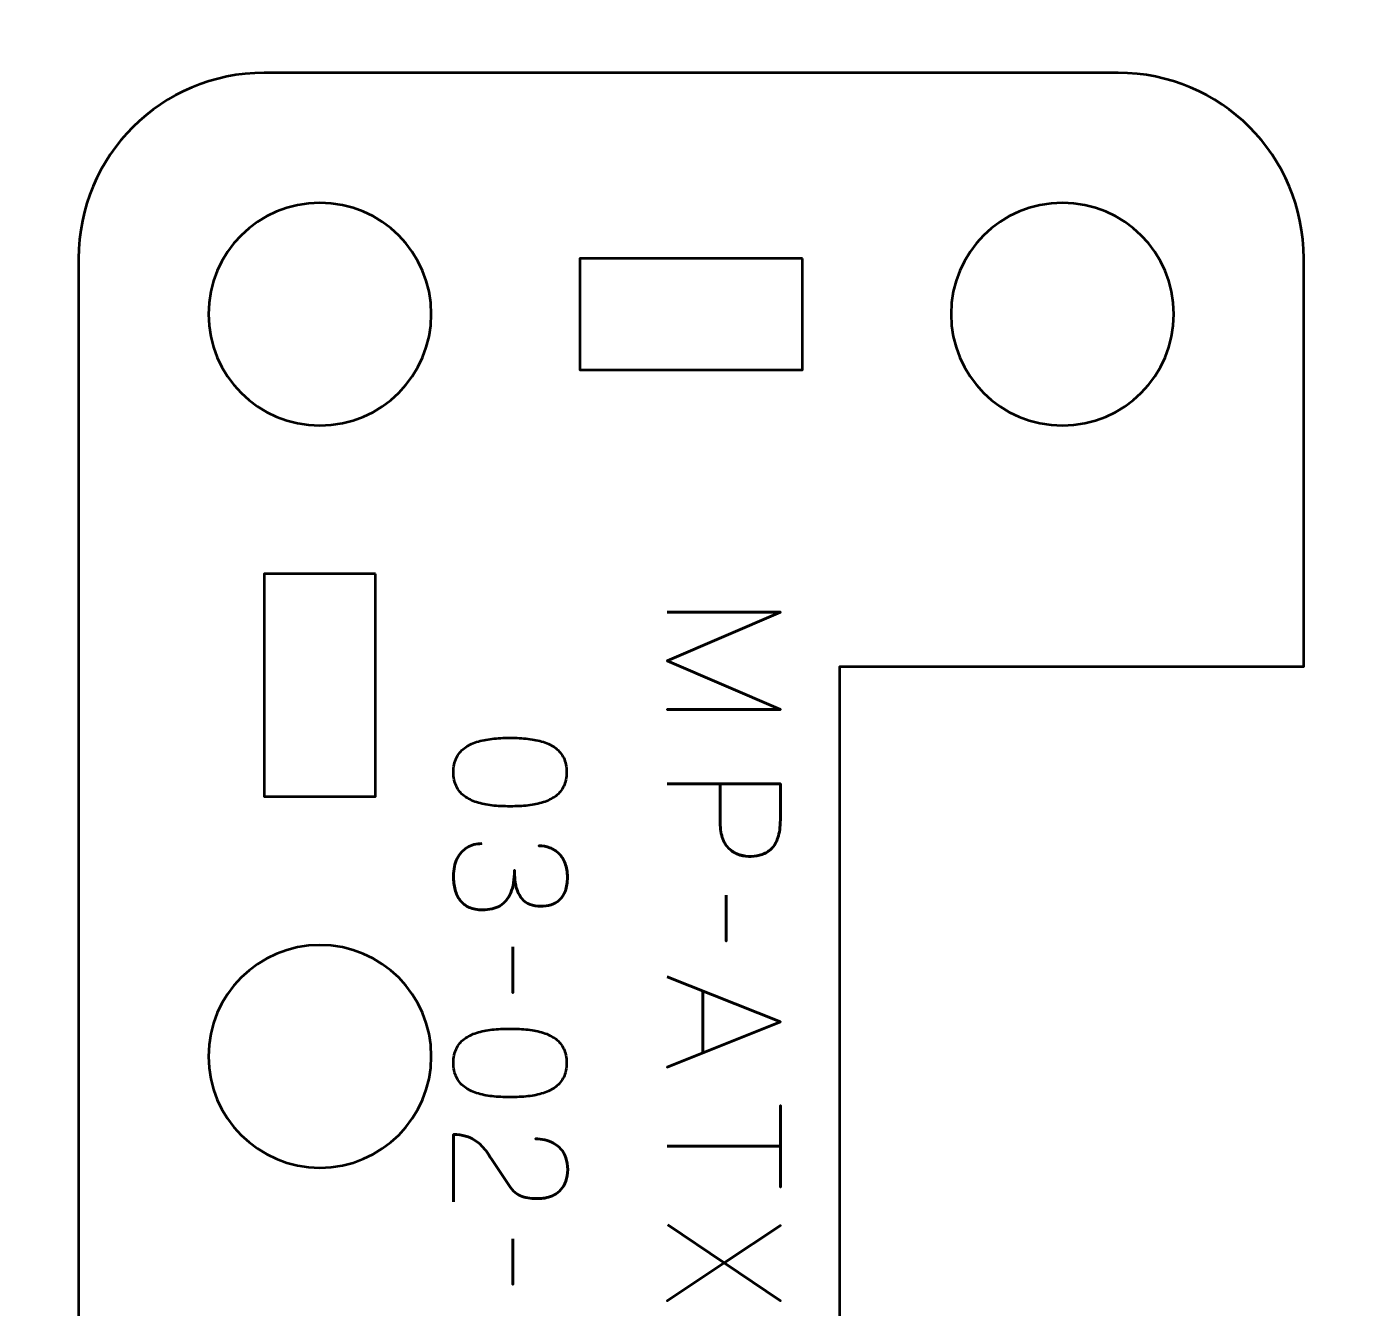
# Model space of a CAD drawing. Header units: centimetres. Extents: x -21 to 0, y -29.7 to 0.
# Drawn here: x -11.615 to -8.036, y -26.304 to -22.85 of the extents above; entities that cross this region are included whole.
import ezdxf

# ---------------------------------------------------------------- set-up
doc = ezdxf.new("R2010")
doc.units = ezdxf.units.CM
doc.header["$MEASUREMENT"] = 0
doc.layers.add('Layer 1', color=7, linetype='Continuous')

msp = doc.modelspace()

# ---------------------------------------------------------------- linework, layer by layer
at = {"layer": 'Layer 1', "color": 22, "lineweight": 53}
msp.add_open_spline([(-21, -29.19991), (-21, -29.19991), (-21, -0.49996), (-21, -0.49996), (-21, -0.49996), (-21, -0.22299), (-20.77691, 0), (-20.49991, 0), (-20.49991, 0), (-20.49991, 0), (-0.5001, 0), (-0.5001, 0), (-0.5001, 0), (-0.22296, 0), (0, -0.22299), (0, -0.49996), (0, -0.49996), (0, -0.49996), (0, -29.19991), (0, -29.19991), (0, -29.19991), (0, -29.47691), (-0.22296, -29.7), (-0.5001, -29.7), (-0.5001, -29.7), (-0.5001, -29.7), (-20.49991, -29.7), (-20.49991, -29.7), (-20.49991, -29.7), (-20.77691, -29.7), (-21, -29.47691), (-21, -29.19991)], degree=3, knots=[0, 0, 0, 0, 0.125, 0.125, 0.125, 0.125, 0.25, 0.25, 0.25, 0.25, 0.375, 0.375, 0.375, 0.375, 0.5, 0.5, 0.5, 0.5, 0.625, 0.625, 0.625, 0.625, 0.75, 0.75, 0.75, 0.75, 0.875, 0.875, 0.875, 0.875, 1, 1, 1, 1], dxfattribs=at)
at = {"layer": 'Layer 1', "color": 114, "lineweight": 53}
msp.add_open_spline([(-8.17488, -23.47505), (-8.17488, -23.47505), (-8.17487, -24.57499), (-8.17487, -24.57499), (-8.17487, -24.57499), (-8.17487, -24.57499), (-9.42488, -24.57499), (-9.42488, -24.57499), (-9.42488, -24.57499), (-9.42488, -24.57499), (-9.42488, -26.67498), (-9.42488, -26.67498), (-9.42488, -26.67498), (-9.42488, -26.67498), (-8.17488, -26.67498), (-8.17488, -26.67498), (-8.17488, -26.67498), (-8.17488, -26.67498), (-8.17488, -27.77491), (-8.17488, -27.77491), (-8.17488, -27.77491), (-8.17488, -28.05204), (-8.39798, -28.275), (-8.67498, -28.275), (-8.67498, -28.275), (-8.67498, -28.275), (-10.9749, -28.275), (-10.9749, -28.275), (-10.9749, -28.275), (-11.25191, -28.275), (-11.47486, -28.05204), (-11.47486, -27.77491), (-11.47486, -27.77491), (-11.47486, -27.77491), (-11.47486, -23.47505), (-11.47486, -23.47505), (-11.47486, -23.47505), (-11.47486, -23.19805), (-11.25191, -22.97496), (-10.9749, -22.97496), (-10.9749, -22.97496), (-10.9749, -22.97496), (-8.67498, -22.97496), (-8.67498, -22.97496), (-8.67498, -22.97496), (-8.39798, -22.97496), (-8.17488, -23.19805), (-8.17488, -23.47505)], degree=3, knots=[0, 0, 0, 0, 0.0833333, 0.0833333, 0.0833333, 0.0833333, 0.1666667, 0.1666667, 0.1666667, 0.1666667, 0.25, 0.25, 0.25, 0.25, 0.3333333, 0.3333333, 0.3333333, 0.3333333, 0.4166667, 0.4166667, 0.4166667, 0.4166667, 0.5, 0.5, 0.5, 0.5, 0.5833333, 0.5833333, 0.5833333, 0.5833333, 0.6666667, 0.6666667, 0.6666667, 0.6666667, 0.75, 0.75, 0.75, 0.75, 0.8333333, 0.8333333, 0.8333333, 0.8333333, 0.9166667, 0.9166667, 0.9166667, 0.9166667, 1, 1, 1, 1], dxfattribs=at)
at = {"layer": 'Layer 1', "lineweight": 53}
for points in [[(-10.82497, -23.92499), (-10.9906, -23.92499), (-11.12498, -23.79076), (-11.12498, -23.62498), (-11.12498, -23.62498), (-11.12498, -23.45932), (-10.9906, -23.32498), (-10.82497, -23.32498), (-10.82497, -23.32498), (-10.6592, -23.32498), (-10.52497, -23.45932), (-10.52497, -23.62498), (-10.52497, -23.62498), (-10.52497, -23.79076), (-10.6592, -23.92499), (-10.82497, -23.92499)], [(-8.82491, -23.92499), (-8.99068, -23.92499), (-9.12491, -23.79076), (-9.12491, -23.62498), (-9.12491, -23.62498), (-9.12491, -23.45932), (-8.99068, -23.32498), (-8.82491, -23.32498), (-8.82491, -23.32498), (-8.65925, -23.32498), (-8.52491, -23.45932), (-8.52491, -23.62498), (-8.52491, -23.62498), (-8.52491, -23.79076), (-8.65925, -23.92499), (-8.82491, -23.92499)], [(-9.52493, -23.47505), (-9.52493, -23.47505), (-9.52493, -23.77506), (-9.52493, -23.77506), (-9.52493, -23.77506), (-9.52493, -23.77506), (-10.12492, -23.77506), (-10.12492, -23.77506), (-10.12492, -23.77506), (-10.12492, -23.77506), (-10.12492, -23.47505), (-10.12492, -23.47505), (-10.12492, -23.47505), (-10.12492, -23.47505), (-9.52493, -23.47505), (-9.52493, -23.47505)], [(-10.6749, -24.325), (-10.6749, -24.325), (-10.6749, -24.925), (-10.6749, -24.925), (-10.6749, -24.925), (-10.6749, -24.925), (-10.9749, -24.925), (-10.9749, -24.925), (-10.9749, -24.925), (-10.9749, -24.925), (-10.9749, -24.325), (-10.9749, -24.325), (-10.9749, -24.325), (-10.9749, -24.325), (-10.6749, -24.325), (-10.6749, -24.325)], [(-10.82497, -25.92505), (-10.9906, -25.92505), (-11.12498, -25.79068), (-11.12498, -25.62505), (-11.12498, -25.62505), (-11.12498, -25.45928), (-10.9906, -25.32505), (-10.82497, -25.32505), (-10.82497, -25.32505), (-10.6592, -25.32505), (-10.52497, -25.45928), (-10.52497, -25.62505), (-10.52497, -25.62505), (-10.52497, -25.79068), (-10.6592, -25.92505), (-10.82497, -25.92505)]]:
    msp.add_open_spline(points, degree=3, knots=[0, 0, 0, 0, 0.25, 0.25, 0.25, 0.25, 0.5, 0.5, 0.5, 0.5, 0.75, 0.75, 0.75, 0.75, 1, 1, 1, 1], dxfattribs=at)
at = {"layer": 'Layer 1', "color": 30, "lineweight": 53}
for points, knots in [([(-9.88993, -24.42782), (-9.88993, -24.42782), (-9.58471, -24.42782), (-9.58471, -24.42782), (-9.58471, -24.42782), (-9.58471, -24.42782), (-9.88993, -24.55905), (-9.88993, -24.55905), (-9.88993, -24.55905), (-9.88993, -24.55905), (-9.58471, -24.69071), (-9.58471, -24.69071), (-9.58471, -24.69071), (-9.58471, -24.69071), (-9.88993, -24.69071), (-9.88993, -24.69071), (-9.88993, -24.69071), (-9.88993, -24.69071), (-9.58471, -24.69071), (-9.58471, -24.69071), (-9.58471, -24.69071), (-9.58471, -24.69071), (-9.88993, -24.55905), (-9.88993, -24.55905), (-9.88993, -24.55905), (-9.88993, -24.55905), (-9.58471, -24.42782), (-9.58471, -24.42782), (-9.58471, -24.42782), (-9.58471, -24.42782), (-9.88993, -24.42782), (-9.88993, -24.42782)], [0, 0, 0, 0, 0.125, 0.125, 0.125, 0.125, 0.25, 0.25, 0.25, 0.25, 0.375, 0.375, 0.375, 0.375, 0.5, 0.5, 0.5, 0.5, 0.625, 0.625, 0.625, 0.625, 0.75, 0.75, 0.75, 0.75, 0.875, 0.875, 0.875, 0.875, 1, 1, 1, 1]), ([(-10.46524, -24.8592), (-10.46517, -24.87401), (-10.46256, -24.88678), (-10.45748, -24.89744), (-10.45748, -24.89744), (-10.4524, -24.90802), (-10.44513, -24.91684), (-10.43589, -24.92389), (-10.43589, -24.92389), (-10.42658, -24.93088), (-10.41557, -24.93638), (-10.40287, -24.94047), (-10.40287, -24.94047), (-10.39017, -24.9445), (-10.37627, -24.94739), (-10.36103, -24.94901), (-10.36103, -24.94901), (-10.34579, -24.95071), (-10.32977, -24.95155), (-10.31284, -24.95148), (-10.31284, -24.95148), (-10.29598, -24.95155), (-10.27996, -24.95071), (-10.26479, -24.94901), (-10.26479, -24.94901), (-10.24962, -24.94739), (-10.23565, -24.9445), (-10.22295, -24.94047), (-10.22295, -24.94047), (-10.21032, -24.93638), (-10.19932, -24.93088), (-10.18993, -24.92389), (-10.18993, -24.92389), (-10.18062, -24.91684), (-10.17335, -24.90802), (-10.16827, -24.89744), (-10.16827, -24.89744), (-10.16312, -24.88678), (-10.16051, -24.87401), (-10.16044, -24.8592), (-10.16044, -24.8592), (-10.16051, -24.84438), (-10.16312, -24.83161), (-10.16827, -24.82095), (-10.16827, -24.82095), (-10.17335, -24.81037), (-10.18062, -24.80155), (-10.18993, -24.7945), (-10.18993, -24.7945), (-10.19932, -24.78751), (-10.21032, -24.78201), (-10.22295, -24.77792), (-10.22295, -24.77792), (-10.23565, -24.77389), (-10.24962, -24.771), (-10.26479, -24.76938), (-10.26479, -24.76938), (-10.27996, -24.76769), (-10.29598, -24.76684), (-10.31284, -24.76691), (-10.31284, -24.76691), (-10.32977, -24.76684), (-10.34579, -24.76769), (-10.36103, -24.76938), (-10.36103, -24.76938), (-10.37627, -24.771), (-10.39017, -24.77389), (-10.40287, -24.77792), (-10.40287, -24.77792), (-10.41557, -24.78201), (-10.42658, -24.78751), (-10.43589, -24.7945), (-10.43589, -24.7945), (-10.44513, -24.80155), (-10.4524, -24.81037), (-10.45748, -24.82095), (-10.45748, -24.82095), (-10.46256, -24.83161), (-10.46517, -24.84438), (-10.46524, -24.8592)], [0, 0, 0, 0, 0.05, 0.05, 0.05, 0.05, 0.1, 0.1, 0.1, 0.1, 0.15, 0.15, 0.15, 0.15, 0.2, 0.2, 0.2, 0.2, 0.25, 0.25, 0.25, 0.25, 0.3, 0.3, 0.3, 0.3, 0.35, 0.35, 0.35, 0.35, 0.4, 0.4, 0.4, 0.4, 0.45, 0.45, 0.45, 0.45, 0.5, 0.5, 0.5, 0.5, 0.55, 0.55, 0.55, 0.55, 0.6, 0.6, 0.6, 0.6, 0.65, 0.65, 0.65, 0.65, 0.7, 0.7, 0.7, 0.7, 0.75, 0.75, 0.75, 0.75, 0.8, 0.8, 0.8, 0.8, 0.85, 0.85, 0.85, 0.85, 0.9, 0.9, 0.9, 0.9, 0.95, 0.95, 0.95, 0.95, 1, 1, 1, 1]), ([(-10.46524, -24.8592), (-10.46517, -24.87401), (-10.46256, -24.88678), (-10.45748, -24.89744), (-10.45748, -24.89744), (-10.4524, -24.90802), (-10.44513, -24.91684), (-10.43589, -24.92389), (-10.43589, -24.92389), (-10.42658, -24.93088), (-10.41557, -24.93638), (-10.40287, -24.94047), (-10.40287, -24.94047), (-10.39017, -24.9445), (-10.37627, -24.94739), (-10.36103, -24.94901), (-10.36103, -24.94901), (-10.34579, -24.95071), (-10.32977, -24.95155), (-10.31284, -24.95148), (-10.31284, -24.95148), (-10.29598, -24.95155), (-10.27996, -24.95071), (-10.26479, -24.94901), (-10.26479, -24.94901), (-10.24962, -24.94739), (-10.23565, -24.9445), (-10.22295, -24.94047), (-10.22295, -24.94047), (-10.21032, -24.93638), (-10.19932, -24.93088), (-10.18993, -24.92389), (-10.18993, -24.92389), (-10.18062, -24.91684), (-10.17335, -24.90802), (-10.16827, -24.89744), (-10.16827, -24.89744), (-10.16312, -24.88678), (-10.16051, -24.87401), (-10.16044, -24.8592), (-10.16044, -24.8592), (-10.16051, -24.84438), (-10.16312, -24.83161), (-10.16827, -24.82095), (-10.16827, -24.82095), (-10.17335, -24.81037), (-10.18062, -24.80155), (-10.18993, -24.7945), (-10.18993, -24.7945), (-10.19932, -24.78751), (-10.21032, -24.78201), (-10.22295, -24.77792), (-10.22295, -24.77792), (-10.23565, -24.77389), (-10.24962, -24.771), (-10.26479, -24.76938), (-10.26479, -24.76938), (-10.27996, -24.76769), (-10.29598, -24.76684), (-10.31284, -24.76691), (-10.31284, -24.76691), (-10.32977, -24.76684), (-10.34579, -24.76769), (-10.36103, -24.76938), (-10.36103, -24.76938), (-10.37627, -24.771), (-10.39017, -24.77389), (-10.40287, -24.77792), (-10.40287, -24.77792), (-10.41557, -24.78201), (-10.42658, -24.78751), (-10.43589, -24.7945), (-10.43589, -24.7945), (-10.44513, -24.80155), (-10.4524, -24.81037), (-10.45748, -24.82095), (-10.45748, -24.82095), (-10.46256, -24.83161), (-10.46517, -24.84438), (-10.46524, -24.8592)], [0, 0, 0, 0, 0.05, 0.05, 0.05, 0.05, 0.1, 0.1, 0.1, 0.1, 0.15, 0.15, 0.15, 0.15, 0.2, 0.2, 0.2, 0.2, 0.25, 0.25, 0.25, 0.25, 0.3, 0.3, 0.3, 0.3, 0.35, 0.35, 0.35, 0.35, 0.4, 0.4, 0.4, 0.4, 0.45, 0.45, 0.45, 0.45, 0.5, 0.5, 0.5, 0.5, 0.55, 0.55, 0.55, 0.55, 0.6, 0.6, 0.6, 0.6, 0.65, 0.65, 0.65, 0.65, 0.7, 0.7, 0.7, 0.7, 0.75, 0.75, 0.75, 0.75, 0.8, 0.8, 0.8, 0.8, 0.85, 0.85, 0.85, 0.85, 0.9, 0.9, 0.9, 0.9, 0.95, 0.95, 0.95, 0.95, 1, 1, 1, 1]), ([(-9.88993, -24.89052), (-9.88993, -24.89052), (-9.58471, -24.89052), (-9.58471, -24.89052), (-9.58471, -24.89052), (-9.58471, -24.89052), (-9.58471, -24.98789), (-9.58471, -24.98789), (-9.58471, -24.98789), (-9.58478, -25.00736), (-9.58697, -25.02337), (-9.5912, -25.036), (-9.5912, -25.036), (-9.59536, -25.04856), (-9.60115, -25.05844), (-9.60849, -25.06557), (-9.60849, -25.06557), (-9.61575, -25.07269), (-9.62408, -25.07777), (-9.63346, -25.08088), (-9.63346, -25.08088), (-9.64285, -25.08391), (-9.65265, -25.08567), (-9.66303, -25.0861), (-9.66303, -25.0861), (-9.6734, -25.08659), (-9.68356, -25.08539), (-9.69343, -25.08257), (-9.69343, -25.08257), (-9.70331, -25.07968), (-9.71227, -25.07481), (-9.72032, -25.06782), (-9.72032, -25.06782), (-9.72836, -25.06091), (-9.73478, -25.05153), (-9.73951, -25.03974), (-9.73951, -25.03974), (-9.7443, -25.02796), (-9.7467, -25.01336), (-9.74684, -24.99593), (-9.74684, -24.99593), (-9.74684, -24.99593), (-9.74684, -24.89052), (-9.74684, -24.89052), (-9.74684, -24.89052), (-9.74684, -24.89052), (-9.74684, -24.99593), (-9.74684, -24.99593), (-9.74684, -24.99593), (-9.7467, -25.013), (-9.7443, -25.02747), (-9.73951, -25.03918), (-9.73951, -25.03918), (-9.73478, -25.05096), (-9.72836, -25.06035), (-9.72032, -25.06733), (-9.72032, -25.06733), (-9.71227, -25.07439), (-9.70331, -25.0794), (-9.69343, -25.08236), (-9.69343, -25.08236), (-9.68356, -25.08532), (-9.6734, -25.08659), (-9.66303, -25.0861), (-9.66303, -25.0861), (-9.65265, -25.08567), (-9.64285, -25.08391), (-9.63346, -25.08074), (-9.63346, -25.08074), (-9.62408, -25.07763), (-9.61575, -25.07241), (-9.60849, -25.06521), (-9.60849, -25.06521), (-9.60115, -25.05809), (-9.59536, -25.04821), (-9.5912, -25.03558), (-9.5912, -25.03558), (-9.58697, -25.02302), (-9.58478, -25.00715), (-9.58471, -24.98789), (-9.58471, -24.98789), (-9.58471, -24.98789), (-9.58471, -24.89052), (-9.58471, -24.89052), (-9.58471, -24.89052), (-9.58471, -24.89052), (-9.88993, -24.89052), (-9.88993, -24.89052)], [0, 0, 0, 0, 0.0454545, 0.0454545, 0.0454545, 0.0454545, 0.0909091, 0.0909091, 0.0909091, 0.0909091, 0.1363636, 0.1363636, 0.1363636, 0.1363636, 0.1818182, 0.1818182, 0.1818182, 0.1818182, 0.2272727, 0.2272727, 0.2272727, 0.2272727, 0.2727273, 0.2727273, 0.2727273, 0.2727273, 0.3181818, 0.3181818, 0.3181818, 0.3181818, 0.3636364, 0.3636364, 0.3636364, 0.3636364, 0.4090909, 0.4090909, 0.4090909, 0.4090909, 0.4545455, 0.4545455, 0.4545455, 0.4545455, 0.5, 0.5, 0.5, 0.5, 0.5454545, 0.5454545, 0.5454545, 0.5454545, 0.5909091, 0.5909091, 0.5909091, 0.5909091, 0.6363636, 0.6363636, 0.6363636, 0.6363636, 0.6818182, 0.6818182, 0.6818182, 0.6818182, 0.7272727, 0.7272727, 0.7272727, 0.7272727, 0.7727273, 0.7727273, 0.7727273, 0.7727273, 0.8181818, 0.8181818, 0.8181818, 0.8181818, 0.8636364, 0.8636364, 0.8636364, 0.8636364, 0.9090909, 0.9090909, 0.9090909, 0.9090909, 0.9545455, 0.9545455, 0.9545455, 0.9545455, 1, 1, 1, 1]), ([(-10.38862, -25.05181), (-10.40386, -25.05188), (-10.41712, -25.05541), (-10.42862, -25.06239), (-10.42862, -25.06239), (-10.44005, -25.06938), (-10.44901, -25.07933), (-10.45543, -25.09231), (-10.45543, -25.09231), (-10.46185, -25.10529), (-10.4651, -25.12088), (-10.46524, -25.13902), (-10.46524, -25.13902), (-10.46524, -25.15263), (-10.46383, -25.16498), (-10.46087, -25.17613), (-10.46087, -25.17613), (-10.4579, -25.18735), (-10.45332, -25.19694), (-10.44704, -25.20506), (-10.44704, -25.20506), (-10.44076, -25.21317), (-10.43264, -25.21938), (-10.42277, -25.22375), (-10.42277, -25.22375), (-10.41282, -25.2282), (-10.40089, -25.23038), (-10.38692, -25.23045), (-10.38692, -25.23045), (-10.3683, -25.23053), (-10.35256, -25.22672), (-10.33979, -25.21917), (-10.33979, -25.21917), (-10.32702, -25.21162), (-10.31743, -25.1999), (-10.31087, -25.18417), (-10.31087, -25.18417), (-10.3043, -25.16844), (-10.30099, -25.14826), (-10.30099, -25.12378), (-10.30099, -25.12378), (-10.30106, -25.14205), (-10.29937, -25.15736), (-10.29591, -25.16985), (-10.29591, -25.16985), (-10.29245, -25.18227), (-10.28758, -25.19221), (-10.28123, -25.19969), (-10.28123, -25.19969), (-10.27495, -25.20717), (-10.26747, -25.2126), (-10.25887, -25.21585), (-10.25887, -25.21585), (-10.25033, -25.21917), (-10.24095, -25.22079), (-10.23072, -25.22072), (-10.23072, -25.22072), (-10.22048, -25.22079), (-10.21103, -25.21938), (-10.20228, -25.21656), (-10.20228, -25.21656), (-10.19353, -25.2138), (-10.18584, -25.20929), (-10.17928, -25.20315), (-10.17928, -25.20315), (-10.17272, -25.19701), (-10.16757, -25.1889), (-10.1639, -25.17895), (-10.1639, -25.17895), (-10.16023, -25.16893), (-10.1584, -25.15672), (-10.15833, -25.1424), (-10.15833, -25.1424), (-10.1584, -25.12815), (-10.16051, -25.11566), (-10.16461, -25.10508), (-10.16461, -25.10508), (-10.1687, -25.09442), (-10.17427, -25.08568), (-10.1814, -25.07862), (-10.1814, -25.07862), (-10.18852, -25.07164), (-10.19664, -25.06641), (-10.20581, -25.06296), (-10.20581, -25.06296), (-10.21498, -25.05943), (-10.22472, -25.05774), (-10.23495, -25.05774), (-10.23495, -25.05774), (-10.22472, -25.05774), (-10.21498, -25.05943), (-10.20581, -25.06296), (-10.20581, -25.06296), (-10.19664, -25.06641), (-10.18852, -25.07164), (-10.1814, -25.07862), (-10.1814, -25.07862), (-10.17427, -25.08568), (-10.1687, -25.09442), (-10.16461, -25.10508), (-10.16461, -25.10508), (-10.16051, -25.11566), (-10.1584, -25.12815), (-10.15833, -25.1424), (-10.15833, -25.1424), (-10.1584, -25.15672), (-10.16023, -25.16893), (-10.1639, -25.17895), (-10.1639, -25.17895), (-10.16757, -25.1889), (-10.17272, -25.19701), (-10.17928, -25.20315), (-10.17928, -25.20315), (-10.18584, -25.20929), (-10.19353, -25.2138), (-10.20228, -25.21656), (-10.20228, -25.21656), (-10.21103, -25.21938), (-10.22048, -25.22079), (-10.23072, -25.22072), (-10.23072, -25.22072), (-10.24095, -25.22079), (-10.25033, -25.21917), (-10.25887, -25.21585), (-10.25887, -25.21585), (-10.26747, -25.2126), (-10.27495, -25.20717), (-10.28123, -25.19969), (-10.28123, -25.19969), (-10.28758, -25.19221), (-10.29245, -25.18227), (-10.29591, -25.16985), (-10.29591, -25.16985), (-10.29937, -25.15736), (-10.30106, -25.14205), (-10.30099, -25.12378), (-10.30099, -25.12378), (-10.30099, -25.14826), (-10.3043, -25.16844), (-10.31087, -25.18417), (-10.31087, -25.18417), (-10.31743, -25.1999), (-10.32702, -25.21162), (-10.33979, -25.21917), (-10.33979, -25.21917), (-10.35256, -25.22672), (-10.3683, -25.23053), (-10.38692, -25.23045), (-10.38692, -25.23045), (-10.40089, -25.23038), (-10.41282, -25.2282), (-10.42277, -25.22375), (-10.42277, -25.22375), (-10.43264, -25.21938), (-10.44076, -25.21317), (-10.44704, -25.20506), (-10.44704, -25.20506), (-10.45332, -25.19694), (-10.4579, -25.18735), (-10.46087, -25.17613), (-10.46087, -25.17613), (-10.46383, -25.16498), (-10.46524, -25.15263), (-10.46524, -25.13902), (-10.46524, -25.13902), (-10.4651, -25.12088), (-10.46185, -25.10529), (-10.45543, -25.09231), (-10.45543, -25.09231), (-10.44901, -25.07933), (-10.44005, -25.06938), (-10.42862, -25.06239), (-10.42862, -25.06239), (-10.41712, -25.05541), (-10.40386, -25.05188), (-10.38862, -25.05181)], [0, 0, 0, 0, 0.0227273, 0.0227273, 0.0227273, 0.0227273, 0.0454545, 0.0454545, 0.0454545, 0.0454545, 0.0681818, 0.0681818, 0.0681818, 0.0681818, 0.0909091, 0.0909091, 0.0909091, 0.0909091, 0.1136364, 0.1136364, 0.1136364, 0.1136364, 0.1363636, 0.1363636, 0.1363636, 0.1363636, 0.1590909, 0.1590909, 0.1590909, 0.1590909, 0.1818182, 0.1818182, 0.1818182, 0.1818182, 0.2045455, 0.2045455, 0.2045455, 0.2045455, 0.2272727, 0.2272727, 0.2272727, 0.2272727, 0.25, 0.25, 0.25, 0.25, 0.2727273, 0.2727273, 0.2727273, 0.2727273, 0.2954545, 0.2954545, 0.2954545, 0.2954545, 0.3181818, 0.3181818, 0.3181818, 0.3181818, 0.3409091, 0.3409091, 0.3409091, 0.3409091, 0.3636364, 0.3636364, 0.3636364, 0.3636364, 0.3863636, 0.3863636, 0.3863636, 0.3863636, 0.4090909, 0.4090909, 0.4090909, 0.4090909, 0.4318182, 0.4318182, 0.4318182, 0.4318182, 0.4545455, 0.4545455, 0.4545455, 0.4545455, 0.4772727, 0.4772727, 0.4772727, 0.4772727, 0.5, 0.5, 0.5, 0.5, 0.5227273, 0.5227273, 0.5227273, 0.5227273, 0.5454545, 0.5454545, 0.5454545, 0.5454545, 0.5681818, 0.5681818, 0.5681818, 0.5681818, 0.5909091, 0.5909091, 0.5909091, 0.5909091, 0.6136364, 0.6136364, 0.6136364, 0.6136364, 0.6363636, 0.6363636, 0.6363636, 0.6363636, 0.6590909, 0.6590909, 0.6590909, 0.6590909, 0.6818182, 0.6818182, 0.6818182, 0.6818182, 0.7045455, 0.7045455, 0.7045455, 0.7045455, 0.7272727, 0.7272727, 0.7272727, 0.7272727, 0.75, 0.75, 0.75, 0.75, 0.7727273, 0.7727273, 0.7727273, 0.7727273, 0.7954545, 0.7954545, 0.7954545, 0.7954545, 0.8181818, 0.8181818, 0.8181818, 0.8181818, 0.8409091, 0.8409091, 0.8409091, 0.8409091, 0.8636364, 0.8636364, 0.8636364, 0.8636364, 0.8863636, 0.8863636, 0.8863636, 0.8863636, 0.9090909, 0.9090909, 0.9090909, 0.9090909, 0.9318182, 0.9318182, 0.9318182, 0.9318182, 0.9545455, 0.9545455, 0.9545455, 0.9545455, 0.9772727, 0.9772727, 0.9772727, 0.9772727, 1, 1, 1, 1]), ([(-9.73033, -25.19108), (-9.73033, -25.19108), (-9.73033, -25.31427), (-9.73033, -25.31427), (-9.73033, -25.31427), (-9.73033, -25.31427), (-9.73033, -25.19108), (-9.73033, -25.19108)], [0, 0, 0, 0, 0.5, 0.5, 0.5, 0.5, 1, 1, 1, 1]), ([(-10.30564, -25.33036), (-10.30564, -25.33036), (-10.30564, -25.45355), (-10.30564, -25.45355), (-10.30564, -25.45355), (-10.30564, -25.45355), (-10.30564, -25.33036), (-10.30564, -25.33036)], [0, 0, 0, 0, 0.5, 0.5, 0.5, 0.5, 1, 1, 1, 1]), ([(-9.88993, -25.41121), (-9.88993, -25.41121), (-9.58471, -25.53228), (-9.58471, -25.53228), (-9.58471, -25.53228), (-9.58471, -25.53228), (-9.88993, -25.65378), (-9.88993, -25.65378), (-9.88993, -25.65378), (-9.88993, -25.65378), (-9.58471, -25.53228), (-9.58471, -25.53228), (-9.58471, -25.53228), (-9.58471, -25.53228), (-9.88993, -25.41121), (-9.88993, -25.41121)], [0, 0, 0, 0, 0.25, 0.25, 0.25, 0.25, 0.5, 0.5, 0.5, 0.5, 0.75, 0.75, 0.75, 0.75, 1, 1, 1, 1]), ([(-9.79383, -25.44931), (-9.79383, -25.44931), (-9.79383, -25.61525), (-9.79383, -25.61525), (-9.79383, -25.61525), (-9.79383, -25.61525), (-9.79383, -25.44931), (-9.79383, -25.44931)], [0, 0, 0, 0, 0.5, 0.5, 0.5, 0.5, 1, 1, 1, 1]), ([(-10.46524, -25.64278), (-10.46517, -25.65759), (-10.46256, -25.67036), (-10.45748, -25.68102), (-10.45748, -25.68102), (-10.4524, -25.6916), (-10.44513, -25.70042), (-10.43589, -25.70747), (-10.43589, -25.70747), (-10.42658, -25.71446), (-10.41557, -25.71996), (-10.40287, -25.72405), (-10.40287, -25.72405), (-10.39017, -25.72808), (-10.37627, -25.73097), (-10.36103, -25.73259), (-10.36103, -25.73259), (-10.34579, -25.73429), (-10.32977, -25.73513), (-10.31284, -25.73506), (-10.31284, -25.73506), (-10.29598, -25.73513), (-10.27996, -25.73429), (-10.26479, -25.73259), (-10.26479, -25.73259), (-10.24962, -25.73097), (-10.23565, -25.72808), (-10.22295, -25.72405), (-10.22295, -25.72405), (-10.21032, -25.71996), (-10.19932, -25.71446), (-10.18993, -25.70747), (-10.18993, -25.70747), (-10.18062, -25.70042), (-10.17335, -25.6916), (-10.16827, -25.68102), (-10.16827, -25.68102), (-10.16312, -25.67036), (-10.16051, -25.65759), (-10.16044, -25.64278), (-10.16044, -25.64278), (-10.16051, -25.62796), (-10.16312, -25.61519), (-10.16827, -25.60453), (-10.16827, -25.60453), (-10.17335, -25.59395), (-10.18062, -25.58513), (-10.18993, -25.57808), (-10.18993, -25.57808), (-10.19932, -25.57109), (-10.21032, -25.56559), (-10.22295, -25.5615), (-10.22295, -25.5615), (-10.23565, -25.55747), (-10.24962, -25.55458), (-10.26479, -25.55296), (-10.26479, -25.55296), (-10.27996, -25.55127), (-10.29598, -25.55042), (-10.31284, -25.55049), (-10.31284, -25.55049), (-10.32977, -25.55042), (-10.34579, -25.55127), (-10.36103, -25.55296), (-10.36103, -25.55296), (-10.37627, -25.55458), (-10.39017, -25.55747), (-10.40287, -25.5615), (-10.40287, -25.5615), (-10.41557, -25.56559), (-10.42658, -25.57109), (-10.43589, -25.57808), (-10.43589, -25.57808), (-10.44513, -25.58513), (-10.4524, -25.59395), (-10.45748, -25.60453), (-10.45748, -25.60453), (-10.46256, -25.61519), (-10.46517, -25.62796), (-10.46524, -25.64278)], [0, 0, 0, 0, 0.05, 0.05, 0.05, 0.05, 0.1, 0.1, 0.1, 0.1, 0.15, 0.15, 0.15, 0.15, 0.2, 0.2, 0.2, 0.2, 0.25, 0.25, 0.25, 0.25, 0.3, 0.3, 0.3, 0.3, 0.35, 0.35, 0.35, 0.35, 0.4, 0.4, 0.4, 0.4, 0.45, 0.45, 0.45, 0.45, 0.5, 0.5, 0.5, 0.5, 0.55, 0.55, 0.55, 0.55, 0.6, 0.6, 0.6, 0.6, 0.65, 0.65, 0.65, 0.65, 0.7, 0.7, 0.7, 0.7, 0.75, 0.75, 0.75, 0.75, 0.8, 0.8, 0.8, 0.8, 0.85, 0.85, 0.85, 0.85, 0.9, 0.9, 0.9, 0.9, 0.95, 0.95, 0.95, 0.95, 1, 1, 1, 1]), ([(-10.46524, -25.64278), (-10.46517, -25.65759), (-10.46256, -25.67036), (-10.45748, -25.68102), (-10.45748, -25.68102), (-10.4524, -25.6916), (-10.44513, -25.70042), (-10.43589, -25.70747), (-10.43589, -25.70747), (-10.42658, -25.71446), (-10.41557, -25.71996), (-10.40287, -25.72405), (-10.40287, -25.72405), (-10.39017, -25.72808), (-10.37627, -25.73097), (-10.36103, -25.73259), (-10.36103, -25.73259), (-10.34579, -25.73429), (-10.32977, -25.73513), (-10.31284, -25.73506), (-10.31284, -25.73506), (-10.29598, -25.73513), (-10.27996, -25.73429), (-10.26479, -25.73259), (-10.26479, -25.73259), (-10.24962, -25.73097), (-10.23565, -25.72808), (-10.22295, -25.72405), (-10.22295, -25.72405), (-10.21032, -25.71996), (-10.19932, -25.71446), (-10.18993, -25.70747), (-10.18993, -25.70747), (-10.18062, -25.70042), (-10.17335, -25.6916), (-10.16827, -25.68102), (-10.16827, -25.68102), (-10.16312, -25.67036), (-10.16051, -25.65759), (-10.16044, -25.64278), (-10.16044, -25.64278), (-10.16051, -25.62796), (-10.16312, -25.61519), (-10.16827, -25.60453), (-10.16827, -25.60453), (-10.17335, -25.59395), (-10.18062, -25.58513), (-10.18993, -25.57808), (-10.18993, -25.57808), (-10.19932, -25.57109), (-10.21032, -25.56559), (-10.22295, -25.5615), (-10.22295, -25.5615), (-10.23565, -25.55747), (-10.24962, -25.55458), (-10.26479, -25.55296), (-10.26479, -25.55296), (-10.27996, -25.55127), (-10.29598, -25.55042), (-10.31284, -25.55049), (-10.31284, -25.55049), (-10.32977, -25.55042), (-10.34579, -25.55127), (-10.36103, -25.55296), (-10.36103, -25.55296), (-10.37627, -25.55458), (-10.39017, -25.55747), (-10.40287, -25.5615), (-10.40287, -25.5615), (-10.41557, -25.56559), (-10.42658, -25.57109), (-10.43589, -25.57808), (-10.43589, -25.57808), (-10.44513, -25.58513), (-10.4524, -25.59395), (-10.45748, -25.60453), (-10.45748, -25.60453), (-10.46256, -25.61519), (-10.46517, -25.62796), (-10.46524, -25.64278)], [0, 0, 0, 0, 0.05, 0.05, 0.05, 0.05, 0.1, 0.1, 0.1, 0.1, 0.15, 0.15, 0.15, 0.15, 0.2, 0.2, 0.2, 0.2, 0.25, 0.25, 0.25, 0.25, 0.3, 0.3, 0.3, 0.3, 0.35, 0.35, 0.35, 0.35, 0.4, 0.4, 0.4, 0.4, 0.45, 0.45, 0.45, 0.45, 0.5, 0.5, 0.5, 0.5, 0.55, 0.55, 0.55, 0.55, 0.6, 0.6, 0.6, 0.6, 0.65, 0.65, 0.65, 0.65, 0.7, 0.7, 0.7, 0.7, 0.75, 0.75, 0.75, 0.75, 0.8, 0.8, 0.8, 0.8, 0.85, 0.85, 0.85, 0.85, 0.9, 0.9, 0.9, 0.9, 0.95, 0.95, 0.95, 0.95, 1, 1, 1, 1]), ([(-9.88993, -25.86671), (-9.88993, -25.86671), (-9.58471, -25.86671), (-9.58471, -25.86671), (-9.58471, -25.86671), (-9.58471, -25.86671), (-9.58471, -25.75707), (-9.58471, -25.75707), (-9.58471, -25.75707), (-9.58471, -25.75707), (-9.58471, -25.9772), (-9.58471, -25.9772), (-9.58471, -25.9772), (-9.58471, -25.9772), (-9.58471, -25.86671), (-9.58471, -25.86671), (-9.58471, -25.86671), (-9.58471, -25.86671), (-9.88993, -25.86671), (-9.88993, -25.86671)], [0, 0, 0, 0, 0.2, 0.2, 0.2, 0.2, 0.4, 0.4, 0.4, 0.4, 0.6, 0.6, 0.6, 0.6, 0.8, 0.8, 0.8, 0.8, 1, 1, 1, 1]), ([(-10.46524, -26.017), (-10.46524, -26.017), (-10.46524, -25.83539), (-10.46524, -25.83539), (-10.46524, -25.83539), (-10.45296, -25.83574), (-10.4421, -25.83729), (-10.43278, -25.83991), (-10.43278, -25.83991), (-10.42347, -25.84259), (-10.41529, -25.84618), (-10.40823, -25.85063), (-10.40823, -25.85063), (-10.40118, -25.85515), (-10.3949, -25.8603), (-10.38939, -25.86615), (-10.38939, -25.86615), (-10.38382, -25.87201), (-10.37874, -25.87829), (-10.37394, -25.88506), (-10.37394, -25.88506), (-10.36921, -25.89183), (-10.36449, -25.89882), (-10.35983, -25.90609), (-10.35983, -25.90609), (-10.35983, -25.90609), (-10.31157, -25.97848), (-10.31157, -25.97848), (-10.31157, -25.97848), (-10.30635, -25.98588), (-10.30064, -25.99167), (-10.2945, -25.99576), (-10.2945, -25.99576), (-10.28836, -25.99992), (-10.28187, -26.00282), (-10.27502, -26.00458), (-10.27502, -26.00458), (-10.26825, -26.00627), (-10.26127, -26.00733), (-10.25421, -26.00768), (-10.25421, -26.00768), (-10.24708, -26.00804), (-10.23996, -26.00818), (-10.23283, -26.00811), (-10.23283, -26.00811), (-10.22698, -26.00811), (-10.2207, -26.00733), (-10.21392, -26.00578), (-10.21392, -26.00578), (-10.20722, -26.00416), (-10.20052, -26.00162), (-10.19389, -25.99802), (-10.19389, -25.99802), (-10.18725, -25.99442), (-10.18119, -25.98962), (-10.17568, -25.98363), (-10.17568, -25.98363), (-10.17025, -25.97763), (-10.16588, -25.97022), (-10.16256, -25.9614), (-10.16256, -25.9614), (-10.15924, -25.95258), (-10.15755, -25.94221), (-10.15748, -25.93022), (-10.15748, -25.93022), (-10.15755, -25.91815), (-10.15924, -25.9075), (-10.16249, -25.89832), (-10.16249, -25.89832), (-10.16573, -25.88915), (-10.17025, -25.88132), (-10.17596, -25.87483), (-10.17596, -25.87483), (-10.18168, -25.86834), (-10.18831, -25.86312), (-10.19572, -25.85903), (-10.19572, -25.85903), (-10.20313, -25.85493), (-10.21103, -25.85197), (-10.21936, -25.85007), (-10.21936, -25.85007), (-10.22768, -25.84816), (-10.23615, -25.84724), (-10.24469, -25.84724), (-10.24469, -25.84724), (-10.23615, -25.84724), (-10.22768, -25.84816), (-10.21936, -25.85007), (-10.21936, -25.85007), (-10.21103, -25.85197), (-10.20313, -25.85493), (-10.19572, -25.85903), (-10.19572, -25.85903), (-10.18831, -25.86312), (-10.18168, -25.86834), (-10.17596, -25.87483), (-10.17596, -25.87483), (-10.17025, -25.88132), (-10.16573, -25.88915), (-10.16249, -25.89832), (-10.16249, -25.89832), (-10.15924, -25.9075), (-10.15755, -25.91815), (-10.15748, -25.93022), (-10.15748, -25.93022), (-10.15755, -25.94221), (-10.15924, -25.95258), (-10.16256, -25.9614), (-10.16256, -25.9614), (-10.16588, -25.97022), (-10.17025, -25.97763), (-10.17568, -25.98363), (-10.17568, -25.98363), (-10.18119, -25.98962), (-10.18725, -25.99442), (-10.19389, -25.99802), (-10.19389, -25.99802), (-10.20052, -26.00162), (-10.20722, -26.00416), (-10.21392, -26.00578), (-10.21392, -26.00578), (-10.2207, -26.00733), (-10.22698, -26.00811), (-10.23283, -26.00811), (-10.23283, -26.00811), (-10.23996, -26.00818), (-10.24708, -26.00804), (-10.25421, -26.00768), (-10.25421, -26.00768), (-10.26127, -26.00733), (-10.26825, -26.00627), (-10.27502, -26.00458), (-10.27502, -26.00458), (-10.28187, -26.00282), (-10.28836, -25.99992), (-10.2945, -25.99576), (-10.2945, -25.99576), (-10.30064, -25.99167), (-10.30635, -25.98588), (-10.31157, -25.97848), (-10.31157, -25.97848), (-10.31157, -25.97848), (-10.35983, -25.90609), (-10.35983, -25.90609), (-10.35983, -25.90609), (-10.36449, -25.89882), (-10.36921, -25.89183), (-10.37394, -25.88506), (-10.37394, -25.88506), (-10.37874, -25.87829), (-10.38382, -25.87201), (-10.38939, -25.86615), (-10.38939, -25.86615), (-10.3949, -25.8603), (-10.40118, -25.85515), (-10.40823, -25.85063), (-10.40823, -25.85063), (-10.41529, -25.84618), (-10.42347, -25.84259), (-10.43278, -25.83991), (-10.43278, -25.83991), (-10.4421, -25.83729), (-10.45296, -25.83574), (-10.46524, -25.83539), (-10.46524, -25.83539), (-10.46524, -25.83539), (-10.46524, -26.017), (-10.46524, -26.017)], [0, 0, 0, 0, 0.0238095, 0.0238095, 0.0238095, 0.0238095, 0.047619, 0.047619, 0.047619, 0.047619, 0.0714286, 0.0714286, 0.0714286, 0.0714286, 0.0952381, 0.0952381, 0.0952381, 0.0952381, 0.1190476, 0.1190476, 0.1190476, 0.1190476, 0.1428571, 0.1428571, 0.1428571, 0.1428571, 0.1666667, 0.1666667, 0.1666667, 0.1666667, 0.1904762, 0.1904762, 0.1904762, 0.1904762, 0.2142857, 0.2142857, 0.2142857, 0.2142857, 0.2380952, 0.2380952, 0.2380952, 0.2380952, 0.2619048, 0.2619048, 0.2619048, 0.2619048, 0.2857143, 0.2857143, 0.2857143, 0.2857143, 0.3095238, 0.3095238, 0.3095238, 0.3095238, 0.3333333, 0.3333333, 0.3333333, 0.3333333, 0.3571429, 0.3571429, 0.3571429, 0.3571429, 0.3809524, 0.3809524, 0.3809524, 0.3809524, 0.4047619, 0.4047619, 0.4047619, 0.4047619, 0.4285714, 0.4285714, 0.4285714, 0.4285714, 0.452381, 0.452381, 0.452381, 0.452381, 0.4761905, 0.4761905, 0.4761905, 0.4761905, 0.5, 0.5, 0.5, 0.5, 0.5238095, 0.5238095, 0.5238095, 0.5238095, 0.547619, 0.547619, 0.547619, 0.547619, 0.5714286, 0.5714286, 0.5714286, 0.5714286, 0.5952381, 0.5952381, 0.5952381, 0.5952381, 0.6190476, 0.6190476, 0.6190476, 0.6190476, 0.6428571, 0.6428571, 0.6428571, 0.6428571, 0.6666667, 0.6666667, 0.6666667, 0.6666667, 0.6904762, 0.6904762, 0.6904762, 0.6904762, 0.7142857, 0.7142857, 0.7142857, 0.7142857, 0.7380952, 0.7380952, 0.7380952, 0.7380952, 0.7619048, 0.7619048, 0.7619048, 0.7619048, 0.7857143, 0.7857143, 0.7857143, 0.7857143, 0.8095238, 0.8095238, 0.8095238, 0.8095238, 0.8333333, 0.8333333, 0.8333333, 0.8333333, 0.8571429, 0.8571429, 0.8571429, 0.8571429, 0.8809524, 0.8809524, 0.8809524, 0.8809524, 0.9047619, 0.9047619, 0.9047619, 0.9047619, 0.9285714, 0.9285714, 0.9285714, 0.9285714, 0.952381, 0.952381, 0.952381, 0.952381, 0.9761905, 0.9761905, 0.9761905, 0.9761905, 1, 1, 1, 1]), ([(-9.88781, -26.07922), (-9.88781, -26.07922), (-9.73626, -26.18167), (-9.73626, -26.18167), (-9.73626, -26.18167), (-9.73626, -26.18167), (-9.58471, -26.08091), (-9.58471, -26.08091), (-9.58471, -26.08091), (-9.58471, -26.08091), (-9.73626, -26.18167), (-9.73626, -26.18167), (-9.73626, -26.18167), (-9.73626, -26.18167), (-9.58471, -26.28369), (-9.58471, -26.28369), (-9.58471, -26.28369), (-9.58471, -26.28369), (-9.73626, -26.18167), (-9.73626, -26.18167), (-9.73626, -26.18167), (-9.73626, -26.18167), (-9.88993, -26.28369), (-9.88993, -26.28369), (-9.88993, -26.28369), (-9.88993, -26.28369), (-9.73626, -26.18167), (-9.73626, -26.18167), (-9.73626, -26.18167), (-9.73626, -26.18167), (-9.88781, -26.07922), (-9.88781, -26.07922)], [0, 0, 0, 0, 0.125, 0.125, 0.125, 0.125, 0.25, 0.25, 0.25, 0.25, 0.375, 0.375, 0.375, 0.375, 0.5, 0.5, 0.5, 0.5, 0.625, 0.625, 0.625, 0.625, 0.75, 0.75, 0.75, 0.75, 0.875, 0.875, 0.875, 0.875, 1, 1, 1, 1]), ([(-10.30564, -26.1169), (-10.30564, -26.1169), (-10.30564, -26.24009), (-10.30564, -26.24009), (-10.30564, -26.24009), (-10.30564, -26.24009), (-10.30564, -26.1169), (-10.30564, -26.1169)], [0, 0, 0, 0, 0.5, 0.5, 0.5, 0.5, 1, 1, 1, 1])]:
    msp.add_open_spline(points, degree=3, knots=knots, dxfattribs=at)

doc.saveas('drawing.dxf')
